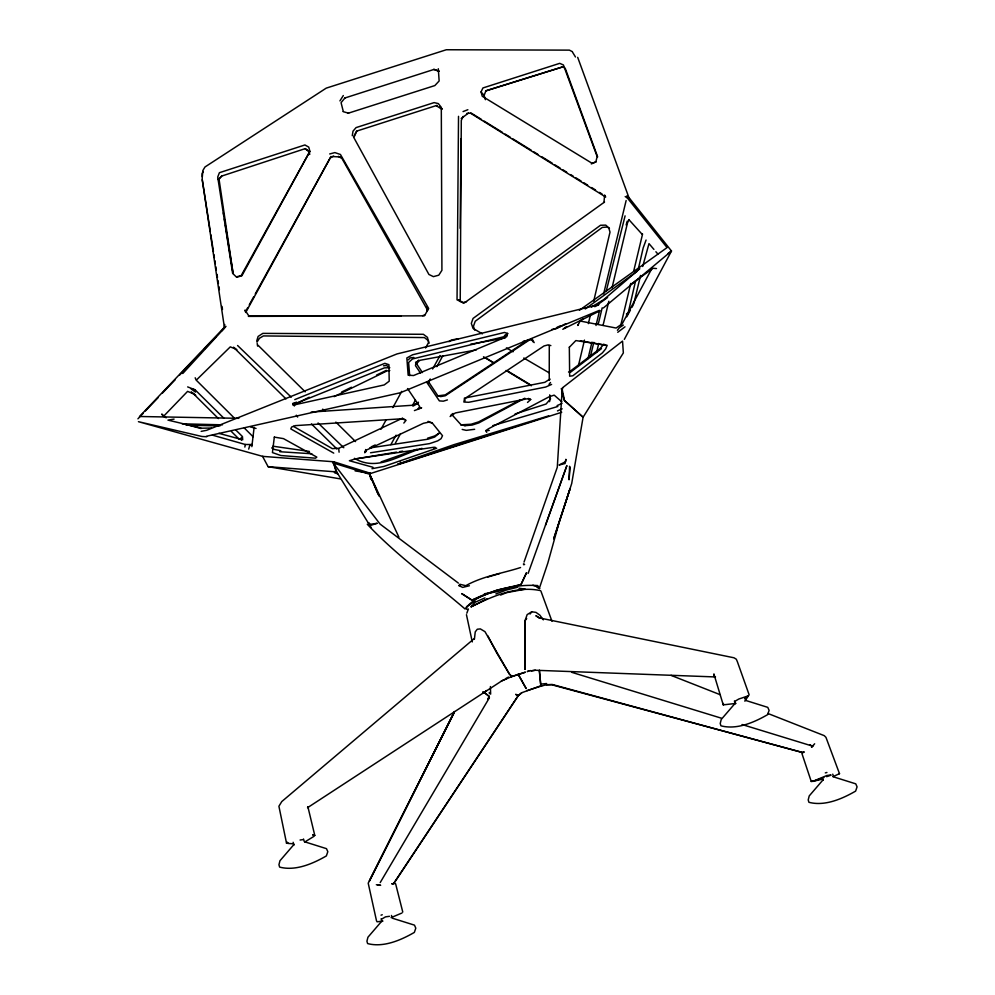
<?xml version="1.0" encoding="UTF-8"?>
<svg xmlns="http://www.w3.org/2000/svg" width="995" height="995" viewBox="0 0 995 995"><rect width="100%" height="100%" fill="white"/><g stroke="black" fill="none" stroke-linecap="round" stroke-linejoin="round"><path stroke-width="1.49" d="M549.277 345.464L549.24 380.376L549.999 379.033L544.85 382.304L466.294 397.726M460.225 301.609L461.294 120.445L463.11 116.415M458.521 116.34L457.041 299.843L463.969 303.189L604.55 202.022M460.187 228.352L460.996 138.628M561.964 391.769L562.536 387.764L622.547 341.074L623.343 352.939L583.082 417.241L564.227 400.288L561.964 391.769L562.536 387.764M202.358 176.625L202.793 170.642L204.982 166.986L326.223 88.132L446.332 49.75L569.414 50.136L572.411 51.678M549.601 401.657L549.949 397.08M603.99 202.458L604.587 195.02L605.681 197.022L470.374 113.107L466.742 113.455M811.261 781.51L812.753 780.652L811.261 781.51L801.933 753.551M251.859 446.643L254.123 427.39M224.733 324.494L224.385 327.293L139.524 416.495L238.862 418.323M352.267 135.73L353.014 131.153L356.073 127.596L434.131 102.609L438.322 103.592L441.307 107.36L441.917 270.329L438.783 275.18L433.41 276.635L428.92 274.471L353.822 137.584L356.745 131.24M244.857 447.078L245.28 444.491L252.058 444.516M288.065 842.753L286.548 843.3L278.911 806.248L281.772 801.572L473.968 638.815M628.019 313.661L635.606 280.764M638.367 268.812L643.193 247.879L646.078 240.044M578.443 365.625L584.475 340.116M588.381 323.624L590.508 314.619M593.704 301.124L610.01 232.133L608.729 227.805L605.744 225.119L600.495 225.268L473.06 318.425L471.319 323.387L473.035 328.4L482.376 333.847M596.602 352.479L598.754 343.449M603.057 325.377L608.816 301.286M612.049 287.729L627.484 222.967L629.027 219.572M620.731 325.402L630.755 283.451M633.616 271.473L642.571 234.012M633.778 303.823L640.569 275.453M642.708 266.498L648.989 243.613L653.926 249.409M588.008 358.635L592 342.069M595.993 325.502L599.624 310.452M603.617 293.886L626.129 200.542M590.197 357.354L593.828 342.355M598.194 324.345L602.186 307.828M606.191 291.324L625.096 215.853M365.327 450.611L364.792 452.775L365.986 450.312L423.435 423.285L428.708 422.178L432.203 422.925L442.501 435.698L441.083 438.671L437.725 440.86L429.616 443.608L370.538 452.775M402.776 912.054L395.612 883.747M286.548 843.3L286.921 841.82M823.126 780.254L823.3 779.57L809.221 795.925L808.214 799.918L808.898 802.293C824.644 806.46 842.019 798.973 855.625 791.112L857.081 786.858L855.75 783.836L833.611 776.896L832.753 774.147M626.154 224.994L627.223 221.188M248.7 449.118L249.77 445.412L252.357 444.504M256.772 340.862L258.103 336.459L262.842 333.375L423.385 334.295L427.489 337.392L428.522 342.578L425.549 347.989M553.755 538.618L570.098 488.607L559.016 522.798L547.81 563.133L539.327 588.393L537.387 585.558C514.888 584.177 491.99 590.11 471.991 600.159L461.73 593.629L471.991 600.159L496.729 590.184L521.019 584.5L526.479 572.809L521.019 584.5C502.264 590.445 477.724 592.137 465.1 609.015C432.377 580.943 396.868 555.683 367.267 524.241M553.742 538.718L571.702 483.533L583.095 417.216L564.538 400.612L562.187 389.455L557.287 467.289L524.029 562.1M340.116 478.844L268.103 466.68L262.568 456.369L333.723 461.767L370.438 473.297L369.904 474.814L370.824 479.366M545.558 525.099L566.889 465.573L528.121 573.431M486.766 690.542L485.647 691.028M466.817 613.218L468.384 608.99M485.373 99.687L484.142 95.383L485.921 90.732L562.113 67.075L564.389 67.598M578.344 324.32L577.821 325.464L580.272 320.738L582.784 318.935M481.058 91.95L482.923 87.958L559.712 63.344L563.406 64.961L597.149 156.538L595.868 161.837L592.112 163.317L482.252 96.254L481.058 91.95L484.142 95.383M714.211 676.799L713.875 673.926L723.253 704.87L723.477 703.49M454.416 711.524L369.443 880.911L454.28 712.333M454.143 712.557L368.212 883.174L376.508 920.785L377.08 921.805L382.926 921.084M353.536 137.024L356.533 131.153L437.016 105.346M624.325 339.382L671.488 251.026L629.425 198.204M652.148 268.003L622.223 323.81L616.104 328.039L580.073 321.012M395.388 443.148L400.575 433.596M427.987 383.063L430.213 378.971M436.88 366.682L442.812 355.762M203.278 171.513L202.134 173.615L202.259 179.796L224.497 328.002L221.288 331.36M309.893 151.364L241.884 275.777L236.599 277.232L232.619 273.326L217.718 177.048L219.397 172.695L304.918 144.959L308.748 147.111L309.893 151.364L241.113 275.727L236.636 276.772M630.42 310.079L626.763 316.771L626.564 313.549M631.887 307.393L633.355 304.719M380.948 429.293L386.159 419.803M392.838 407.614L401.756 391.346M416.631 364.257L418.858 360.19M245.516 311.646L247.767 307.567M249.272 304.843L253.762 296.672M255.267 293.948L330.987 156.451M390.861 444.628L396.072 435.176M412.477 405.462L415.462 400.052M432.614 368.996L440.064 355.489M813.45 745.641L811.522 747.22L814.656 743.775M380.214 882.565L489.44 697.694M469.404 585.756L462.638 587.398L459.006 585.645L459.864 584.276L465.772 585.694C482.824 576.105 502.338 573.431 520.559 567.536M339.917 100.905L343.312 95.532M256.984 342.131L259.496 338.225L263.439 335.924L424.43 337.566L428.484 340.775L428.957 343.412M744.832 701.164L749.123 694.759L737.37 661.7L736.312 659.225L734.011 657.794L539.253 617.907L535.87 615.694L539.576 618.131M526.691 618.542L524.999 620.793L524.999 669.225L524.999 620.793L527.151 614.611L531.765 611.788L535.969 612.373L539.825 615.134L543.332 619.848M530.074 614.039L531.765 611.788M617.41 330.29L619.363 327.716L623.33 325.079M549.004 384.381L550.496 382.503M403.833 423.062L406.072 420.288L402.005 418.771L295.229 425.636L291.659 427.017L290.789 428.907L333.735 453.123M294.271 405.637L296.062 403.435L384.443 367.876L389.804 367.702M345.203 97.634L341.074 102.672L343.25 111.328M603.903 344.096L600.109 348.586L570.147 371.247M309.743 154.436L309.059 151.514L305.316 148.603L221.723 176.065L219.037 179.15L233.104 273.488L226.275 231.051M539.912 590.508C516.305 585.62 492.04 596.49 471.12 606.813L475.187 602.236L484.951 597.895M182.769 373.498L226.002 326.372M408.298 359.879L410.176 357.914L413.858 357.479M137.919 418.82L143.268 413.211M145.394 410.972L158.23 397.515M162.496 393.037L175.331 379.58M179.597 375.09L194.56 359.394M196.699 357.155L200.978 352.665M204.186 349.307L215.94 336.969M163.317 416.557L187.595 391.371L193.527 393.821L218.44 418.596M569.327 347.292L575.831 340.576L607.174 345.315L605.681 348.897L602.41 352.877L572.859 375.762L569.662 376.209L569.327 347.131M196.998 379.443L230.28 346.882L235.019 348.76L285.975 398.883M527.512 402.453L530.696 399.455L528.357 398.398M218.029 179.498L221.723 176.065M624.997 326.833L617.733 332.28M416.171 362.466L418.41 360.451M308.512 806.821L307.542 807.691L501.778 680.903L511.853 676.513L525.447 672.172L511.044 676.824M521.778 692.719L518.221 695.766L394.132 882.752L394.53 883.548L391.707 883.771L393.61 883.821L518.383 695.418L521.778 692.719L541.753 685.468M767.879 713.465L824.258 735.653L825.949 737.332L839.494 773.662L832.865 776.722M603.356 308.002L671.488 251.026L667.732 253.725M433.857 448.136L435.064 447.203M601.477 348.598L570.794 372.018L568.531 371.993M461.183 118.529L468.471 113.069M450.872 415.114L453.098 413.472M585.234 308.972L637.161 271.312M598.828 303.836L607.622 297.468M630.444 284.558L653.031 268.277L656.476 268.563M449.043 341.695L451.307 340.066L458.347 338.661M564.028 328.4L566.528 326.596M579.388 310.303L667.06 247.593L627.372 197.993L625.196 196.537M467.451 606.328L475.001 601.067M504.415 335.613L507.624 333.424L504.49 332.454L412.614 354.767L406.843 357.964L408.149 375.177L413.559 375.538L506.729 336.708L507.624 333.424L506.156 336.173L412.49 358.946L408.609 362.454L409.679 375.662M450.126 416.532L455.324 412.962L526.852 398.846L530.696 399.455M528.333 339.867L445.3 394.878L437.899 395.861L428.435 381.62M529.489 339.917L445.2 395.786L440.673 396.595L438.136 395.886M744.795 698.104L748.203 695.891L738.775 699.037L735.094 701.201M459.006 585.645L460.411 584.774M304.856 841.969L313.922 836.372M381.844 919.019L385.525 916.855L389.518 916.308M412.987 406.147L417.838 403.385M333.661 156.078L330.191 158.018L245.74 312.455L244.994 310.079L248.924 316.062L401.184 316.174M505.808 678.528L508.47 677.085M524.825 398.224L478.806 422.912L472.127 425.064L465.15 425.649L461.083 424.828L451.817 414.567M418.509 402.216L412.825 405.239L311.186 412.067M565.72 323.711L556.392 328.624L551.877 329.444M520.397 399.841L478.657 421.868L471.17 424.218L461.083 424.828M635.817 270.764L639.797 268.75L603.729 299.619L591.453 307.094M594.761 306.709L598.853 304.644L396.993 353.934L206.599 430.313L201.164 431.37M471.12 606.813L487.463 598.642M562.772 329.295L599.873 310.85M295.428 403.995L309.246 397.216M341.695 391.98L351.459 387.242M376.57 375.065L386.334 370.339M334.059 396.657L387.055 370.886L389.766 370.588M556.69 327.554L560.62 325.663M371.098 446.917L375.214 444.964M402.577 418.149L339.021 448.21L332.367 448.646L293.45 426.382M501.356 681.015L506.48 678.652M551.603 384.406L545.67 387.043L468.707 402.291L463.857 402.03L464.491 398.808L544.004 345.974L548.058 344.892L550.857 345.588M557.461 410.923L562.187 408.833M591.316 163.939L596.204 161.775M557.088 405.574L562.013 403.46M391.072 917.626L401.955 913.012M540.82 686.264L546.18 684.747L552.088 684.448L803.027 752.705L804.283 751.909L802.069 752.332L551.727 684.759L546.18 684.747M599.251 310.428L400.288 392.764L206.338 436.283M500.622 595.047L506.492 592.672L525.26 589.164L518.98 588.244M294.769 399.604L384.866 363.337L388.908 364.667L389.207 381.197L384.219 384.928L293.04 405.164M422.639 315.689L425.151 314.681M528.78 670.978L527.288 671.575L530.459 670.555M463.048 111.589L467.849 109.711M414.405 410.587L421.644 407.838L418.124 408.771L419.691 406.557L407.552 388.547M495.858 593.953L506.455 590.035L517.587 587.261M294.271 405.823L292.642 403.622L296.684 402.142M421.992 448.347C399.803 454.64 377.316 472.078 354.419 458.322M822.765 779.073L812.666 781.423L826.882 775.503L830.887 774.956M381.073 461.916L417.141 449.155M812.666 781.423L823.848 777.63M826.634 776.672L830.825 775.254M381.023 915.164L382.254 914.753M541.603 685.941L527.101 690.617M401.992 463.048L548.643 415.873L453.894 444.678L397.602 464.255L401.992 463.048L400.288 462.202M345.091 97.92L434.193 69.364L439.168 71.217M348.088 113.256L434.852 85.57L439.143 80.968L438.297 68.73M515.087 413.932L546.068 404.02L550.509 398.983L549.688 394.878M371.06 473.334L561.727 412.266M427.539 438.21L434.628 435.984L439.38 433.049L434.678 437.029L428.012 439.193L369.717 447.949M485.597 91.005L562.113 67.075M447.427 399.915L443.31 401.184L439.38 400.898L426.581 382.043M507.997 588.281L496.07 591.901L484.378 593.766M492.836 425.611L557.859 406.482M487.699 577.088L499.652 573.555M825.315 772.904L826.92 772.468M329.706 153.951L334.867 152.596L340.439 154.474L428.683 308.512L424.405 315.838L248.377 316.385M466.531 301.709L462.799 302.617L458.583 299.719M249.77 445.412L252.195 444.827M396.545 452.128L355.14 458.969L349.382 460.735L372.988 467.289M476.306 349.917L420.226 360.265L415.885 362.976L415.487 365.7L420.599 373.249M523.308 341.248L532.4 339.569L534.178 342.628M723.253 704.87L736.001 703.403M470.56 344.245L505.186 337.939M371.981 468.707L383.883 466.431L436.656 448.247L433.559 447.29L355.14 458.969M399.617 451.63L402.689 451.121M535.385 670.269L530.895 670.879L535.123 670.244L715.504 676.948M300.067 840.029L302.741 839.668M474.652 429.293L466.245 430.35L462.19 429.417M486.281 430.785L489.229 430.425M174.075 419.106L167.956 420.114L201.96 428.198L211.288 428.024M383.51 365.787L386.607 365.463L388.908 367.503M539.278 670.518L540.671 684.112L546.641 683.54M292.642 403.622L296.062 403.435M332.442 461.817L333.723 461.767L336.099 471.879L268.103 466.68M838.698 773.662L839.494 773.662M186.077 425.176L219.982 425.922M182.209 423.82L222.457 424.828M332.355 156.526L340.514 156.986M206.736 436.755L201.948 436.482L138.442 421.681L263.153 456.506M279.794 451.73L311.833 453.757M287.791 843.424L293.425 843.785M378.075 885.14L380.662 885.301L376.334 884.742M483.035 692.694L484.926 692.943L484.142 692.346M272.854 446.195L309.433 451.444M355.115 470.896L370.438 473.297M580.433 340.85L605.943 345.364M280.814 450.735L274.384 449.466L271.685 447.899M223.726 418.074L195.095 389.816L191.015 388.834L195.517 392.105M460.722 424.566L465.15 425.649M371.16 527.599L336.832 472.202L334.171 471.53L334.78 472.874L337.74 473.856M189.174 425.313L201.065 428.534M218.912 433.36L242.705 439.802L242.457 436.556L235.84 430.027M250.616 426.942L256.038 428.459M212.395 435.126L245.28 444.491M343.138 111.639L348.598 113.206M314.793 835.477L312.89 834.929L314.793 835.477L307.89 806.796M561.118 388.846L562.088 389.144M571.901 672.371L721.338 718.179M742.046 724.522L811.584 745.84L809.992 744.77M336.832 472.202L333.213 462.986L369.667 474.242L379.033 496.095M433.633 69.401L438.882 71.267M532.847 585.222L538.457 587.249M428.074 421.358L432.203 422.925M187.657 386.906L195.095 389.816M671.028 675.356L720.181 694.697M402.453 418.497L404.841 419.492M537.225 587.473L539.825 588.617M609.462 228.29L607.099 227.059L602.298 227.407L475.237 321.261L473.433 326.323L474.702 330.104M482.836 691.749L484.926 692.943M506.418 347.877L513.097 351.782M523.78 358.013L549.153 372.826M485.995 358.101L493.918 362.839M507.127 370.762L529.589 384.219M483.508 356.782L494.129 363.225M506.094 370.476L531.342 385.786M470.996 112.97L481.48 119.45M484.105 121.079L502.463 132.422M505.087 134.051L510.323 137.285M512.947 138.914L531.305 150.257M533.929 151.887L537.86 154.312M541.79 156.75L552.275 163.23M554.899 164.859L560.148 168.093M562.772 169.722L566.702 172.147M570.632 174.585L573.257 176.202M575.881 177.831L581.117 181.065M583.742 182.694L587.672 185.12M591.615 187.558L595.545 189.983M599.475 192.421L602.099 194.037M436.295 105.706L441.917 109.251M338.399 156.327L342.044 158.64L427.576 310.216M439.616 107.05L442.203 108.766M305.142 148.802L309.059 151.514M236.872 349.668L233.439 347.267L235.019 348.76M195.704 395.239L191.164 392.03L193.527 393.821M458.384 583.095L380.04 524.054L333.213 462.986M532.4 339.569L531.454 338.785L532.872 341.758M166.153 417.813L161.725 414.057L163.279 416.208M561.752 401.756L554.19 395.139L549.29 396.719L488.644 428.683L485.684 430.661L486.729 432.315M237.569 345.501L291.249 397.167M318.077 422.987L343.797 447.75M311.447 423.945L336.932 449.006M258.103 345.315L305.191 391.831M322.703 409.144L324.892 411.296M335.85 422.116L355.551 441.593M234.447 418.186L196.077 380.003L195.182 377.777M244.31 428.012L253.078 436.743M231.437 431.531L239.024 439.069M629.163 219.945L642.161 234.322M655.892 251.735L657.869 254.048M296.311 415.213L297.629 417.067M537.387 585.558L539.327 588.393M487.824 635.83L496.604 652.695L509.39 674.05L511.853 676.513L509.39 674.05L484.975 631.663L480.349 628.902L477.289 629.238L475.249 631.862L474.416 639.138M415.537 362.205L422.415 372.565M572.56 52.2L575.471 56.989M518.171 674.486L526.193 688.602L518.171 674.063M398.896 537.151L369.667 474.242L377.963 493.93M565.197 68.232L597.659 156.911M540.857 590.955L551.989 621.29M577.685 57.349L629.773 199.97M744.77 697.669L745.641 700.418L767.767 707.358L769.098 710.38L767.643 714.634C754.036 722.494 736.661 729.982 720.915 725.815L720.231 723.44L721.238 719.447L735.33 703.092L735.143 703.776L734.422 700.99M391.47 915.45L392.328 918.186L414.467 925.139L415.798 928.161L414.343 932.414C400.736 940.263 383.361 947.75 367.615 943.583L366.931 941.208L367.939 937.228L382.018 920.872L381.844 921.544L381.122 918.758M303.487 838.972L304.358 841.708L326.484 848.66L327.815 851.683L326.36 855.924C312.753 863.784 295.378 871.272 279.632 867.105L278.948 864.73L279.956 860.75L294.047 844.394L293.861 845.066L293.139 842.28M365.6 449.529L366.148 451.643M464.429 398.012L465.038 400.798M489.254 692.545L489.478 693.627M466.456 614.699L472.277 641.912M223.365 212.855L223.85 215.89M224.335 218.925L224.82 221.947M225.305 224.982L225.79 228.017M202.259 179.796L210.343 231.661M210.816 234.708L213.44 251.499M213.913 254.546L214.385 257.593M214.87 260.64L215.343 263.7M215.815 266.747L216.301 269.794M217.009 274.371L217.482 277.431M217.967 280.478L218.44 283.525M218.912 286.585L219.385 289.632M222.009 306.41L222.482 309.457M627.012 195.692L627.372 197.993M257.183 343.462L257.593 346.111M338.76 449.081L339.096 452.19M426.805 306.908L427.265 311.273M539.414 670.195L540.671 684.112M466.605 606.44L466.767 609.425M490.398 686.562L490.647 694.162M241.263 437.439L241.312 440.151M570.048 468.371L569.028 479.777L569.6 466.282L570.048 468.371M274.321 437.116L272.443 452.588L280.901 455.536L315.452 458.185L316.833 457.115L283.488 438.633L274.321 437.116M565.856 459.454L565.533 461.73L559.041 465.026L565.073 463.533L565.856 459.454M489.08 696.376L488.06 699.298L489.08 696.376L485.013 693.055L489.08 696.376M377.043 523.32L370.899 525.298L368.436 522.673L369.916 524.39L377.043 523.32M523.644 564.563L524.589 564.488L523.457 563.941L523.644 564.563M518.383 695.418L515.783 694.435L518.383 695.418"/></g></svg>
